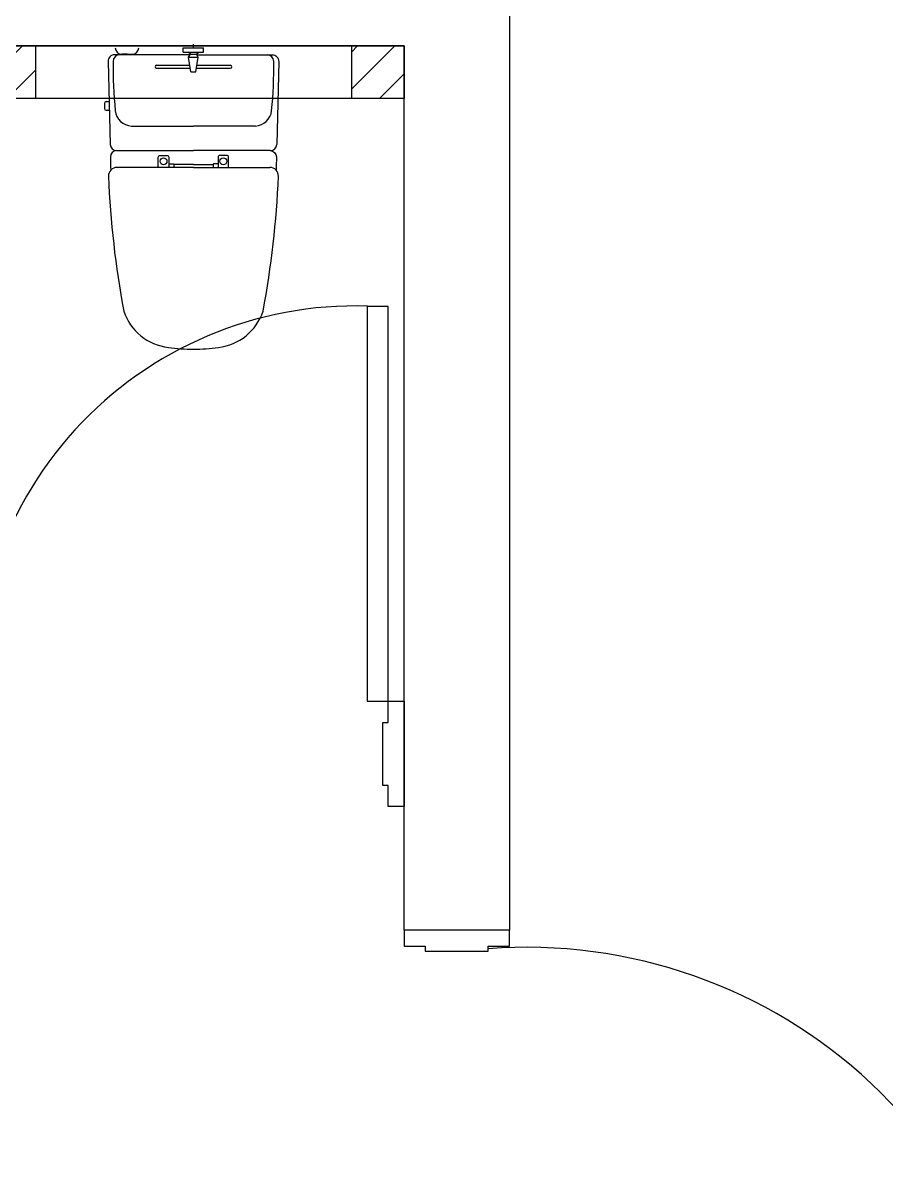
# Model space of a CAD drawing. Header units: millimetres. Extents: x -7413 to 64677, y 6112 to 38711.
# Drawn here: x 17633 to 19273, y 16511 to 18667 of the extents above; entities that cross this region are included whole.
import ezdxf

# ---------------------------------------------------------------- set-up
doc = ezdxf.new("R2010")
doc.units = ezdxf.units.MM
doc.header["$LTSCALE"] = 100
doc.linetypes.add('HIDDEN', pattern=[0.375, 0.25, -0.125])
for name, color, linetype in [('CO-DO-FR', 7, 'Continuous'), ('CO-DOOR', 8, 'Continuous'), ('fin', 5, 'Continuous'), ('HL', 6, 'HIDDEN'), ('TOILET-1', 6, 'Continuous'), ('내부벽체선', 3, 'Continuous'), ('외곽선', 2, 'Continuous'), ('치수선', 1, 'Continuous'), ('해치', 8, 'Continuous')]:
    doc.layers.add(name, color=color, linetype=linetype)

# ---------------------------------------------------------------- blocks, each defined once
blk = doc.blocks.new('평면도')
at = {"layer": 'CO-DO-FR'}
for points in [[(19345.1, 14978.9), (19145.1, 14978.9), (19145.1, 15008.9), (19185.1, 15008.9), (19185.1, 15018.9), (19305.1, 15018.9), (19305.1, 15008.9), (19345.1, 15008.9), (19345.1, 14978.9)], [(18910.1, 14778.9), (18910.1, 14978.9), (18880.1, 14978.9), (18880.1, 14938.9), (18870.1, 14938.9), (18870.1, 14818.9), (18880.1, 14818.9), (18880.1, 14778.9), (18910.1, 14778.9)]]:
    blk.add_lwpolyline(points, close=True, dxfattribs=at)
at = {"layer": 'CO-DOOR'}
blk.add_lwpolyline([(20095.1, 15048.9), (19345.1, 15048.9), (19345.1, 15008.9), (20095.1, 15008.9)], close=True, dxfattribs=at)
for centre, radius, start, end in [((19374.6, 15070.5), 721.7, 356.6951, 95.5225), ((17920.1, 14746.6), 957.7, 269.4017, 4.3305)]:
    blk.add_arc(centre, radius, start, end, dxfattribs=at)
at = {"layer": '외곽선'}
for points in [[(21636.1, 21704.9), (22436.1, 21704.9), (22436.1, 15698.9), (22236.1, 15698.9), (22236.1, 16363.9), (20790.1, 16363.9), (20790.1, 14778.9), (18910.1, 14778.9), (18910.1, 14978.9), (20590.1, 14978.9)], [(20590.1, 14978.9), (20590.1, 16980.9), (19345.1, 16980.9), (19345.1, 15828.9), (19145.1, 15828.9), (19145.1, 17180.9), (21183.1, 17180.9), (21183.1, 16580.9), (22236.1, 16580.9), (22236.1, 20089.9), (21636.1, 20089.9), (21636.1, 20289.9), (22236.1, 20289.9), (22236.1, 21504.9), (21636.1, 21504.9), (21636.1, 21704.9)]]:
    blk.add_lwpolyline(points, dxfattribs=at)
blk = doc.blocks.new('A$C4B2D31F0')
for p, q in [((168.9, 707.3), (216.9, 707.3)), ((192.9, 707.3), (192.9, 716))]:
    blk.add_line(p, q)
at = {"layer": 'fin', "color": 4}
for p, q in [((37.2, 692.3), (24.7, 692.3)), ((37.2, 692.3), (49.7, 692.3)), ((185, 690.9), (20.4, 690.9)), ((200.9, 690.9), (365.5, 690.9)), ((47.7, 523.7), (192.9, 523.7)), ((338.2, 523.7), (192.9, 523.7)), ((12.6, 465.9), (192.9, 465.9)), ((373.3, 465.9), (192.9, 465.9)), ((192.9, 426.6), (13.7, 426.6)), ((192.9, 426.6), (372.2, 426.6))]:
    blk.add_line(p, q, dxfattribs=at)
for points in [[(20.4, 690.9), (7.9, 690.9, 0.421209), (-7.1, 675.5), (-2.4, 480.5, 0.001659)], [(365.5, 690.9), (378, 690.9, -0.421209), (392.9, 675.5), (388.3, 480.5, -0.001659)], [(12.6, 465.9, 0.371724), (-1.8, 451.2, 0.003515), (-1, 420.3, 0.320541)], [(373.3, 465.9, -0.371724), (387.7, 451.2, -0.003515), (386.9, 420.3, -0.320541)]]:
    blk.add_lwpolyline(points, format="xyb", dxfattribs=at)
for centre, radius, start, end in [((24.7, 707.3), 15, 180, 270), ((49.7, 707.3), 15, 270, 0), ((1004.3, 663.1), 1000, 179.3116, 185.9437), ((20.4, 674.9), 16, 90, 179.3116), ((365.5, 674.9), 16, 0.6884, 90), ((-618.4, 663.1), 1000, 354.0563, 0.6884), ((49.4, 563.7), 40, 185.9437, 267.5129), ((336.5, 563.7), 40, 272.4871, 354.0563), ((12.6, 480.9), 15, 181.3651, 270), ((373.3, 480.9), 15, 270, 358.6349), ((13.7, 406.6), 20, 90, 182.3333), ((372.2, 406.6), 20, 357.6667, 90), ((2197.7, 495.6), 2205.9, 182.3333, 190.6081), ((-1811.8, 495.6), 2205.9, 349.3919, 357.6667), ((148.7, 128.9), 125.5, 198.2964, 263.4241), ((237.2, 128.9), 125.5, 276.5759, 341.7036), ((192.9, 405.9), 405.9, 261.6993, 270), ((192.9, 405.9), 405.9, 270, 278.3007)]:
    blk.add_arc(centre, radius, start, end, dxfattribs=at)
at = {"layer": 'HL', "linetype": 'Continuous'}
for p, q in [((168.9, 697.3), (168.9, 707.3)), ((168.9, 697.3), (216.9, 697.3)), ((186, 692.5), (180.6, 697.3)), ((181.6, 685.5), (186, 692.5)), ((186, 692.5), (199.9, 692.5)), ((199.9, 692.5), (205.3, 697.3)), ((204.3, 685.5), (199.9, 692.5)), ((216.9, 697.3), (216.9, 707.3)), ((106.4, 666.3), (184.4, 666.3)), ((187, 651.2), (181.6, 685.5)), ((181.6, 685.5), (204.3, 685.5)), ((198.9, 651.2), (204.3, 685.5)), ((201.4, 666.3), (279.4, 666.3)), ((106.4, 659.3), (185.5, 659.3)), ((187, 651.2), (198.9, 651.2)), ((200.4, 659.3), (279.4, 659.3)), ((-16, 576.9), (-16, 564.8)), ((-12, 580.9), (-4.8, 580.9)), ((-12, 560.8), (-4.3, 560.8)), ((192.9, 433.7), (146.6, 433.7)), ((192.9, 433.7), (239.3, 433.7))]:
    blk.add_line(p, q, dxfattribs=at)
for points in [[(110.4, 426.6), (110.4, 450.8, -0.414214), (114.4, 454.8), (130.9, 454.8, -0.414214), (134.9, 450.8), (134.9, 435.2), (134.9, 426.6)], [(275.5, 426.6), (275.5, 450.8, 0.414214), (271.5, 454.8), (255, 454.8, 0.414214), (251, 450.8), (251, 435.2), (251, 426.6)], [(134.9, 435.2), (144.6, 435.2, -0.414214), (146.6, 433.2), (146.6, 426.6)], [(251, 435.2), (241.3, 435.2, 0.414214), (239.3, 433.2), (239.3, 426.6)]]:
    blk.add_lwpolyline(points, format="xyb", dxfattribs=at)
for centre in [(122.9, 440.9), (262.9, 440.9)]:
    blk.add_circle(centre, 8, dxfattribs=at)
for centre, radius, start, end in [((106.4, 662.8), 3.5, 90, 270), ((279.4, 662.8), 3.5, 270, 90), ((-12, 576.9), 4, 90, 180), ((-12, 564.8), 4, 180, 270)]:
    blk.add_arc(centre, radius, start, end, dxfattribs=at)

msp = doc.modelspace()

# ---------------------------------------------------------------- hatches: boundary and pattern name
at = {"layer": '해치'}
h = msp.add_hatch(dxfattribs=at)
h.set_pattern_fill('_USER', color=256, scale=50, angle=45, pattern_type=0)
h.set_pattern_definition([(45, (0, 0), (-35.35534, 35.35534), [])])
h.paths.add_polyline_path([(17657.6, 18622.9), (16465.4, 18622.9), (16465.4, 18522.9), (17657.6, 18522.9)])
h.paths.add_polyline_path([(16465.4, 18622.9), (16355.6, 18622.9), (16355.6, 18522.9), (16465.4, 18522.9)])
h.paths.add_polyline_path([(18357.6, 18622.9), (18257.6, 18622.9), (18257.6, 18522.9), (18357.6, 18522.9)])

# ---------------------------------------------------------------- linework, layer by layer
at = {"layer": '내부벽체선'}
for p, q in [((17657.6, 18622.9), (17657.6, 18522.9)), ((18257.6, 18622.9), (18257.6, 18522.9))]:
    msp.add_line(p, q, dxfattribs=at)
msp.add_lwpolyline([(16355.6, 18622.9), (18357.6, 18622.9), (18357.6, 18522.9), (16355.6, 18522.9), (16355.6, 18622.9)], dxfattribs=at)

# ---------------------------------------------------------------- block references
at = {"layer": 'TOILET-1', "xscale": 0.8096548802385197, "yscale": 0.8096548802385197, "zscale": 0.8096548802385197}
msp.add_blockref('A$C4B2D31F0', (17801.4, 18046.7), dxfattribs=at)
at = {"layer": '치수선', "rotation": 90}
msp.add_blockref('평면도', (33336.5, -1967.3), dxfattribs=at)

doc.saveas('drawing.dxf')
